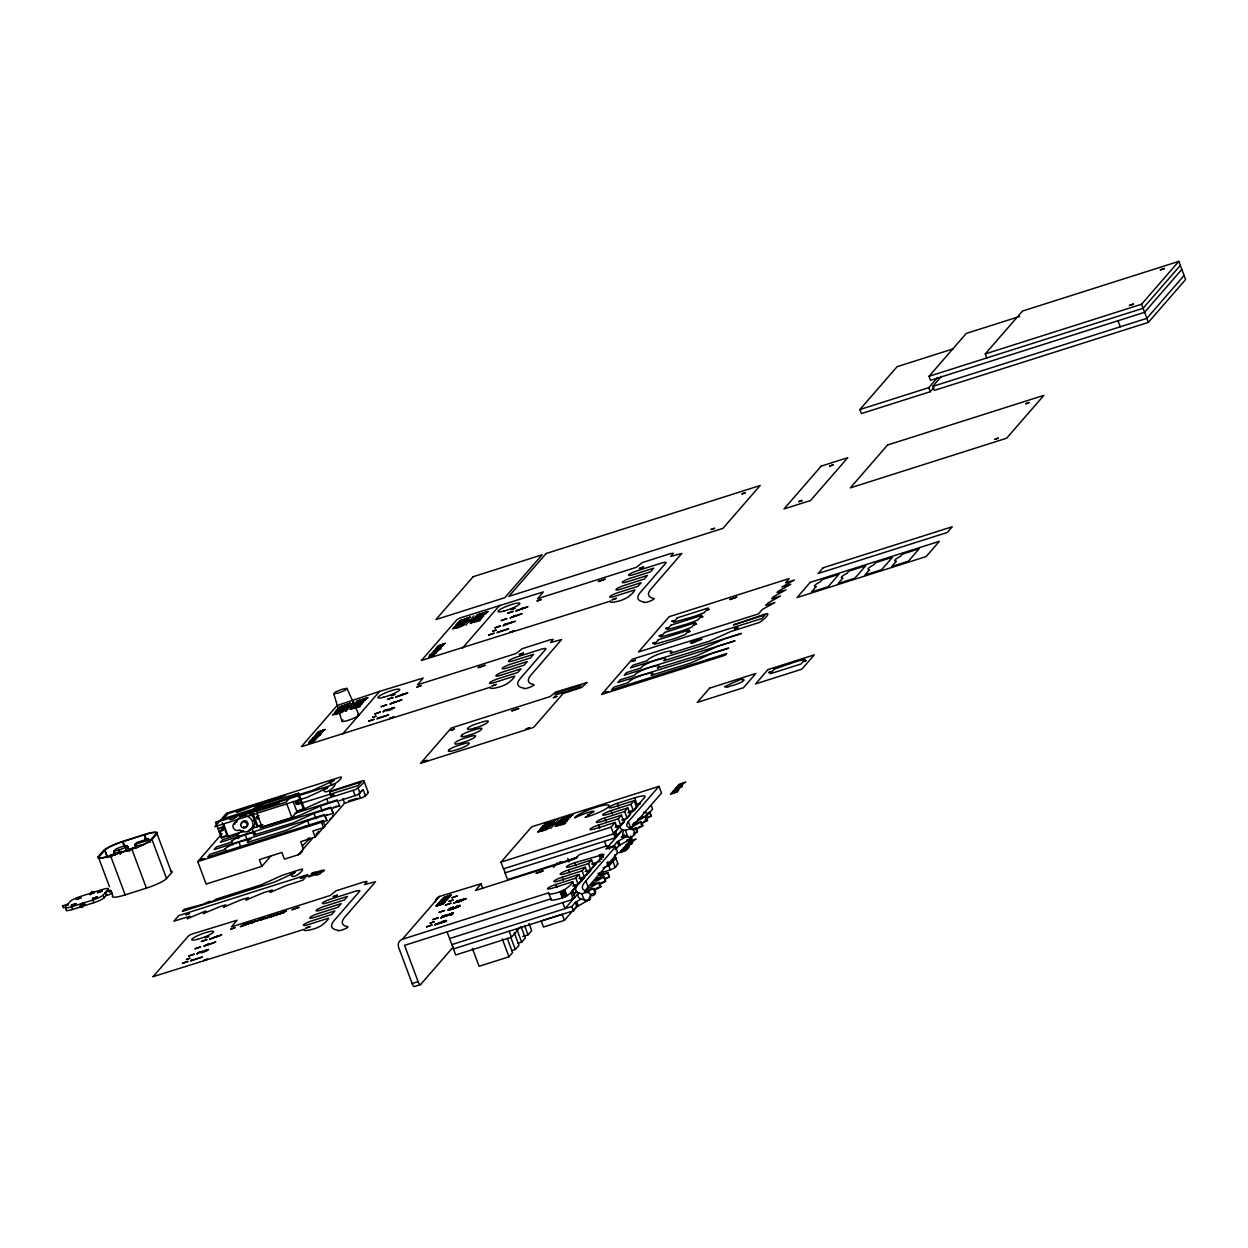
<?xml version="1.0" encoding="UTF-8"?>
<svg xmlns="http://www.w3.org/2000/svg" width="1248" height="1248" viewBox="0 0 1248 1248"><rect width="100%" height="100%" fill="white"/><g stroke="black" fill="none" stroke-linecap="round" stroke-linejoin="round"><path stroke-width="1.5" d="M453.508 907.156L449.623 908.497L449.92 909.433L453.508 907.156L452.837 907.92C444.21 909.995 459.358 907.187 454.693 908.014C447.704 909.605 446.363 911.602 454.288 908.404M63.164 906.563L62.494 905.923L63.57 907.951M442.712 902.179L446.316 899.87L439.702 901.961C435.817 904.816 441.464 903.178 438.22 903.599M632.377 824.554L641.332 821.73L631.285 827.299M449.233 914.316C455.052 911.57 452.338 914.191 449.374 914.722M337.506 710.455L339.425 709.472A6.942 1.154 -20.5 0 1 340.267 709.192L347.381 706.602L340.673 708.708A7.41 1.217 -20.5 0 0 338.957 709.301L336.04 710.736A5.148 0.842 -20.5 0 0 335.774 711.032L337.568 710.97A7.051 1.17 -20.5 0 0 338.879 710.58M453.118 908.45L459.95 905.44L456.128 906.875M458.125 906.781L455.988 907.655M222.035 833.664L197.746 861.604L206.138 884.052L261.846 866.346L259.334 859.622L281.908 852.462L284.419 859.17L298.272 854.771A7.27 6.864 41 0 0 302.39 845.941L300.784 841.651L315.167 837.08L344.573 803.228L360.516 798.158C362.918 797.94 369.767 793.494 367.474 792.168M584.782 892.148A112.414 18.548 -20.5 0 1 588.089 887.032L617.807 852.805L615.498 846.394L605.888 849.046L608.525 845.91L605.374 846.316L579.571 854.615L574.236 859.108L475.457 890.495L481.135 883.709L439.53 896.438A6.599 6.224 41 0 0 436.379 898.872M597.932 873.678C602.113 871.697 617.51 869.778 617.292 863.741M93.226 891.556C88.312 896.782 92.336 888.966 94.427 892.882M345.041 705.557L348.473 704.075L344.932 705.401M341.843 711.797L334.261 714.324L341.89 711.641M463.46 619.928L459.638 620.802M356.975 705.994L360.173 704.886M562.084 823.056L565.282 821.964M448.703 896.454C450.31 896.626 446.831 893.786 447.876 897.858M581.989 893.818C598.588 886.704 586.076 911.773 581.989 893.818A112.414 18.548 -20.5 0 1 579.181 883.1L603.985 854.35L574.829 862.649A7.27 1.201 -20.5 0 0 566.608 866.58A7.27 1.201 -20.5 0 0 571.678 866.284L591.599 859.95L593.861 866.003L590.694 869.638L585.265 871.354M625.654 830.263C643.172 823.056 629.335 849.997 625.654 830.263A76.237 12.589 -20.5 0 1 621.691 823.774L644.732 797.254A14.539 2.402 -20.5 0 0 634.608 797.846L617.339 803.322A7.27 1.201 -20.5 0 0 609.118 807.253A7.27 1.201 -20.5 0 0 614.188 806.957L634.109 800.623L636.62 807.347L633.454 810.982L628.025 812.713M68.032 904.223L67.876 905.58M111.743 893.194C108.498 883.943 99.887 900.713 111.961 893.194M443.898 901.524L444.912 901.103L443.898 901.524L443.929 900.089L444.444 901.664L444.335 900.354L447.283 899.465L446.207 896.875L447.439 896.688L448.016 898.529L446.488 899.215A41.574 6.864 -20.5 0 1 442.51 900.463L441.371 899.98L443.305 898.981A41.574 6.864 -20.5 0 1 447.283 897.733L448.328 897.296L444.054 899.075M459.919 906.173L459.904 905.346L459.17 906.282M440.279 901.867L447.299 898.544L442.494 899.652M447.876 909.808L449.623 908.497M448.11 910.354L449.764 908.903L456.425 907.421M259.537 807.799L252.907 809.905L257.962 804.102L228.072 813.587L223.018 819.406L215.592 822.416L218.104 829.14C223.454 824.257 226.325 831.964 218.868 831.152L221.38 837.876L228.01 835.77L223.517 823.742M258.898 818.438C256.854 821.09 254.81 815.49 258.149 816.41M256.901 813.29L262.033 827.034L291.923 817.534L296.962 811.73L304.403 808.704L301.891 801.98L298.771 802.979C294.7 807.628 294.466 798.798 300.347 800.873L301.127 799.968L298.615 793.244L269.708 801.949A8.362 7.894 41 0 0 268.492 802.589M298.771 802.979C294.2 805.116 297.071 797.987 301.127 799.968M448.016 898.529L447.439 898.139A41.574 6.864 -20.5 0 0 446.035 898.56M452.556 913.661L453.227 912.865M446.566 897.016L447.595 897.094M296.743 811.106L305.76 808.236L326.695 798.72L353.122 790.327C357.1 790.343 369.829 777.8 360.984 781.295L331.547 790.873L329.737 791.981L330.611 795.99L334.027 794.742L331.079 795.6M368.285 792.542L364.01 781.108M615.545 846.768L585.827 880.979A112.414 18.548 -20.5 0 0 585.53 890.916L588.635 891.696M617.807 852.805L617.011 852.446M610.693 862.696L615.95 857.828L614.671 857.75M618.103 864.115L614.593 854.708M343.543 711.22L341.25 712.514A7.192 1.186 -20.5 0 1 337.958 713.731L332.467 714.948L333.466 714.09A4.805 0.796 -20.5 0 1 336.383 712.826M463.726 625.014L461.37 626.387A7.192 1.186 -20.5 0 1 458.078 627.604M548.714 828.22L546.359 829.592A7.192 1.186 -20.5 0 1 543.067 830.809L537.607 832.073L538.574 831.152A4.805 0.796 -20.5 0 1 541.507 829.904A8.377 1.388 -20.5 0 1 542.927 829.39L545.204 828.672A5.101 0.842 -20.5 0 1 549.229 828.032M595.062 879.731L607.854 872.586L609.352 877.016L604.718 879.559M254.342 819.281L252.486 821.449M327.428 814.32L326.477 815.396L333.31 813.228L330.704 807.253L220.428 842.306L222.737 839.639L237.058 835.084L238.118 833.836A12.137 1.997 -20.5 0 1 243.313 830.7M109.465 886.735L98.202 856.627L103.256 850.808A17.815 2.948 -20.5 0 1 123.38 841.199L144.628 834.444A17.815 2.948 -20.5 0 1 157.03 833.726L171.6 872.695L166.546 878.498A17.815 2.948 -20.5 0 1 146.422 888.124L125.174 894.878A17.815 2.948 -20.5 0 1 112.772 895.596L110.776 890.276M81.245 906.703L72.602 909.449A9.095 1.498 -20.5 0 1 66.284 909.823L65.27 907.14L70.325 901.321A9.095 1.498 -20.5 0 1 80.605 896.407L101.852 889.668A9.095 1.498 -20.5 0 1 108.17 889.294L109.184 891.977M120.432 853.226L122.008 851.401L110.51 855.067L108.935 856.877L112.242 856.268M129.402 850.84L127.062 845.598L122.101 846.518L115.565 849.248L113.989 851.058L115.081 854.63L113.989 851.058L118.95 850.153L125.486 847.408L127.062 845.598L129.464 850.886M90.418 893.74L92.492 891.587M80.964 904.847C85.675 905.018 79.825 910.182 80.168 905.533C82.072 899.933 86.564 906.953 81.838 905.767M90.308 894.457L92.851 891.524M90.386 894.832L92.149 891.743M92.321 893.131L93.584 891.68M92.648 893.35L93.896 891.899M130.182 850.122L131.758 848.312L138.294 845.567L143.255 844.646M92.898 893.63L94.162 892.18M81.978 907.53L83.226 906.079L93.85 902.694A9.095 1.498 -20.5 0 0 104.13 897.796L107.125 894.348M149.791 842.213L148.309 838.843L146.734 840.653L135.236 844.319L136.313 847.954L135.236 844.319L136.812 842.494L148.309 838.843L149.557 842.353M65.27 907.14A9.095 1.498 -20.5 0 0 71.604 906.766L92.851 900.011A9.095 1.498 -20.5 0 0 103.132 895.112L108.17 889.294M98.202 856.627A17.815 2.948 -20.5 0 0 110.604 855.91L131.851 849.155A17.815 2.948 -20.5 0 0 151.991 839.53L157.03 833.726M341.905 721.126L333.84 693.841L335.431 692.032L341.968 689.302L346.928 688.381L358.956 714.854M218.104 829.14L218.899 828.235M218.868 831.152L224.094 829.171M221.224 828.157L222.425 826.784M221.988 830.17L222.768 829.265M346.928 688.381L345.353 690.191L338.801 692.921L333.84 693.841M221.38 837.876L222.16 836.971M215.592 822.416L243.188 814.211L242.564 814.944L258.757 808.704M241.956 816.145L243.22 814.694M222.253 822.76L227.386 836.488L228.01 835.77M312.889 741.031L313.903 740.735L313.17 741.047M316.196 737.084L317.023 737.147L314.527 737.615M319.441 733.418L320.658 732.872M321.142 732.326C306.712 737.412 325.806 731.484 322 732.046M271.003 800.982L272.267 799.531M257.93 816.613L258.944 815.506M247.728 831.605L250.286 829.187A8.362 7.894 41 0 0 254.592 819.952L252.782 815.069M250.286 829.187L262.876 824.694M342.326 734.276L379.564 691.408L423.166 678.038L417.487 684.84L516.266 653.437L522.116 648.742L550.04 639.818L553.192 639.397L550.555 642.548L561.616 639.522L531.835 674.06A112.414 18.548 -20.5 0 0 531.539 683.998L533.801 684.606A5.6 0.92 -20.5 0 1 531.476 686.603L530.868 686.884A5.819 0.967 -20.5 0 1 524.02 688.147A112.414 18.548 -20.5 0 1 521.212 677.43L545.828 649.1A7.285 1.201 -20.5 0 0 541.195 649.256L516.859 656.994A7.27 1.201 -20.5 0 0 508.638 660.91A7.27 1.201 -20.5 0 0 513.708 660.613L533.629 654.295L530.462 657.914L510.541 664.248A7.27 1.201 -20.5 0 0 502.336 668.179A7.27 1.201 -20.5 0 0 507.39 667.883L527.311 661.549L524.16 665.184L504.239 671.518A7.27 1.201 -20.5 0 0 496.018 675.449A7.27 1.201 -20.5 0 0 501.072 675.152L520.993 668.819L517.842 672.454L497.921 678.787A7.27 1.201 -20.5 0 0 489.7 682.703A7.27 1.201 -20.5 0 0 494.77 682.406L514.691 676.088A71.042 11.731 -20.5 0 1 506.719 683.998L502.117 686.119A14.976 2.465 -20.5 0 1 490.667 687.133L301.33 746.725L337.163 705.479L379.564 691.408M254.67 807.877L261.316 805.771L256.261 811.574L286.135 802.074L291.19 796.271L298.615 793.244M297.227 801.871L298.007 800.966M297.976 803.884L301.891 801.98M459.654 620.786L470.512 616.996L463.57 620.084M431.621 655.777L430.95 655.559M436.316 650.941L437.143 651.019L434.647 651.487M433.009 654.904L434.023 654.607L433.306 654.904M464.24 622.97L454.397 626.824L464.396 624.031L465.754 622.487M467.828 621.395L471.526 620.225L470.558 620.708M469.061 621.176L469.794 620.958M473.897 615.919L471.042 619.195M261.846 866.346L270.8 856.05M480.293 618.758L477.142 619.928L480.184 618.868M462.446 648.149L499.684 605.28M333.793 806.988L332.842 808.08L339.674 805.912L337.069 799.937L294.793 813.368M197.746 861.604L321.516 822.276L322.967 820.622L324.979 825.989L323.528 827.658L312.905 831.028L315.167 837.08M302.39 845.941L310.253 838.079M298.272 854.771L312.328 838.594M316.165 834.179L318.724 831.23M339.206 800.764L357.755 794.711L363.184 789.75L365.446 795.803M280.94 913.364L280.114 913.879L282.594 912.772M934.019 387.395L930.306 391.685L861.385 413.587L859.872 409.547L897.109 366.694L953.332 348.816M453.398 946.795L420.576 984.578L414.601 986.466A4.368 1.248 72.4 0 1 412.136 983.533L398.58 947.248A6.614 6.24 41 0 1 402.293 939.307L439.53 896.438M657.446 668.039L696.805 655.793L717.74 646.292L735.072 640.786L624.203 675.23L626.512 672.563L640.817 668.008L641.893 666.76A12.137 1.997 -20.5 0 1 655.434 660.364A12.776 2.106 -20.5 0 1 663.811 660.707L703.17 648.476L724.105 638.976L741.437 633.469L630.552 667.914L632.876 665.246L647.166 660.707L648.242 659.459A12.137 1.997 -20.5 0 1 661.768 653.063A12.776 2.106 -20.5 0 1 670.16 653.406L709.519 641.16L730.47 631.66L756.896 623.251C760.843 623.267 773.698 610.709 764.743 614.219L733.512 624.905L765.024 614.89L761.873 618.524L632.19 659.24L601.52 694.543L725.291 655.2L726.726 653.546L611.473 689.863L613.798 687.211L628.103 682.656L629.164 681.392A12.137 1.997 -20.5 0 1 642.704 675.012A12.776 2.106 -20.5 0 1 651.097 675.355L690.44 663.125L711.376 653.609L728.707 648.102L617.838 682.547L620.147 679.879L634.452 675.34L635.528 674.076A12.137 1.997 -20.5 0 1 649.069 667.696A12.776 2.106 -20.5 0 1 657.446 668.023M577.512 857.36L507.515 879.59L505.003 872.867L615.233 837.845L616.418 836.488L614.905 832.463L613.735 833.82L503.506 868.842L500.994 862.118L531.664 826.816L659.006 786.349L661.518 793.073L630.848 828.376L628.337 821.652L659.006 786.349M1181.825 269.443L1144.588 312.312L930.509 380.328L929.011 376.303L966.248 333.45L1019.772 316.43M548.558 822.978L544.627 824.008L555.5 820.201L548.527 823.274M859.872 409.547L928.793 387.644L937.482 377.645M553.348 821.418L550.321 822.198M986.778 357.942L985.265 353.917L1022.518 311.048L1178.814 261.378L1185.6 279.521L1148.363 322.39L934.284 390.406L932.771 386.381L941.46 376.381M552.833 824.6L556.514 823.43L555.547 823.914M554.05 824.382L550.883 828.344M554.783 824.148L553.706 824.772M553.535 867.36L557.372 862.945M447.065 931.85L455.707 954.954L511.415 937.248L520.354 926.952M500.994 862.118L611.068 827.143L615.17 822.416L617.682 829.14L613.579 833.867M615.17 822.416L595.249 828.75A7.27 1.201 -20.5 0 1 590.179 829.046A7.27 1.201 -20.5 0 1 598.4 825.115L618.322 818.797L621.473 815.162L624 821.87L620.833 825.505L615.404 827.237M621.473 815.162L601.567 821.496A7.27 1.201 -20.5 0 1 596.497 821.777A7.27 1.201 -20.5 0 1 604.718 817.861L624.64 811.528L627.791 807.893L630.302 814.616L627.151 818.251L621.722 819.967M627.791 807.893L607.87 814.226A7.27 1.201 -20.5 0 1 602.815 814.523A7.27 1.201 -20.5 0 1 611.036 810.592L630.942 804.258L634.109 800.623M614.765 832.088L621.254 825.146M624.234 821.714L621.598 824.538M420.576 984.578A4.368 1.248 72.4 0 1 418.111 981.63L404.555 945.36L550.898 898.841A14.976 2.465 -20.5 0 0 562.349 897.842L566.951 895.721A71.042 11.731 -20.5 0 0 574.922 887.796L572.66 881.743L552.739 888.077A7.27 1.201 -20.5 0 1 547.685 888.373A7.27 1.201 -20.5 0 1 555.89 884.442L575.812 878.108L578.978 874.489L581.24 880.526L578.074 884.161L572.645 885.893M578.978 874.489L559.057 880.807A7.27 1.201 -20.5 0 1 553.987 881.104A7.27 1.201 -20.5 0 1 562.208 877.188L582.13 870.854L585.281 867.22L587.543 873.272L584.392 876.892L578.963 878.623M585.281 867.22L565.36 873.553A7.27 1.201 -20.5 0 1 560.305 873.85A7.27 1.201 -20.5 0 1 568.526 869.918L588.448 863.585L591.599 859.95M472.384 948.371L479.076 966.295L508.966 956.795L512.585 952.614L507.234 938.278M511.805 950.602L515.315 949.478L518.95 945.298L514.254 932.755M518.154 943.285L521.664 942.162L525.299 937.981L521.29 927.233M522.756 936.53L528.029 934.846L531.664 930.68L528.98 923.504M615.732 836.378L621.629 830.482M608.244 846.518L622.315 830.341M572.286 890.526L577.434 884.738L575.328 885.019M586.591 875.363L590.164 871.166L588.073 871.432M626.855 836.378L618.587 840.918A5.101 0.842 -20.5 0 0 617.308 841.807L613.829 845.816L608.291 847.564M573.425 895.066L576.623 891.899M615.342 849.841L618.805 845.848A5.101 0.842 -20.5 0 1 620.1 844.943L631.784 838.469L626.902 840.076M579.056 892.46L564.985 908.653L562.723 902.6M641.472 817.331L646.979 815.568L652.595 809.094L651.097 805.069M451.838 944.611L571.849 906.469L575.312 902.476A5.101 0.842 -20.5 0 1 576.592 901.586L581.568 898.856M622.986 849.748L621.629 850.169L628.93 847.314L622.05 849.701M629.678 842.821L630.536 842.119L628.711 842.743L630.053 842.384M678.226 786.911C673.358 789.313 685.698 784.056 679.505 787.192M679.411 785.85L678.444 785.803L679.754 785.741M629.46 844.256L630.755 843.476L625.95 845.161L631.784 842.977L629.772 844.147M679.193 787.285L680.472 786.505M564.424 920.353L562.162 914.3L541.164 920.977L543.426 927.03L564.424 920.353L577.216 905.642M453.445 948.917L573.456 910.775L576.919 906.781A5.101 0.842 -20.5 0 1 578.198 905.892L589.914 899.449M985.265 353.917L1141.577 304.247L1178.814 261.378M1180.327 265.418L1143.09 308.272L929.011 376.303M1184.087 275.496L1146.85 318.349L932.771 386.381M603.065 867.875L609.32 865.504L615.841 858.062M443.508 903.568C435.224 906.438 445.848 901.087 442.946 904.192L436.176 905.876L443.57 902.928C448.328 900.12 427.19 909.308 441.496 903.427M437.128 904.816L439.39 903.256M442.307 899.621L443.118 898.154L449.748 896.064L446.332 898.81A41.574 6.864 -20.5 0 1 442.354 900.058M443.898 897.858L450.793 894.894L447.533 897.203M436.332 906.266L441.652 903.833M437.284 905.221L444.132 902.304M438.017 903.817L439.53 903.646M440.56 902.881L443.258 902.086M440.575 903.443L443.414 902.491M442.978 900.9L441.34 900.947L446.222 900.136M436.176 905.876L443.352 903.162M444.444 901.945L445.068 901.259L444.6 902.351L437.58 904.316L444.6 902.351M448.016 896.501L450.793 894.894M449.764 895.846L448.422 897.64M453.835 903.427L457.189 900.697L465.972 898.872L457.517 902.429L465.816 898.466M448.781 914.612L442.619 916.36L441.074 918.076L442.463 915.954L451.37 913.77M444.662 922.007L434.912 924.628L444.194 920.759L445.864 921.04M435.053 925.033L435.599 923.863M440.918 917.67L452.15 913.91M463.039 899.527L456.362 901.633M448.406 915.33L442.837 917.062M458.422 901.43L463.18 899.917M446.675 921.04L434.912 924.628M187.294 918.668L189.93 916.25L173.862 921.196L178.698 915.626L307.788 874.598L302.936 880.183L288.335 884.816A5.101 0.842 -20.5 0 0 285.714 885.799L269.974 892.476L272.236 890.074L264.42 892.414A5.101 0.842 -20.5 0 0 261.799 893.396L245.981 900.089L248.336 897.671L241.847 899.59A5.101 0.842 -20.5 0 0 239.226 900.572L223.486 907.234L225.779 904.862L221.926 905.923A5.101 0.842 -20.5 0 0 219.305 906.89L203.252 913.63L205.936 911.18L204.797 911.368L187.356 918.7M348.925 706.633C355.836 703.404 347.069 708.505 349.019 706.54M469.045 620.506L472.181 619.367L470.886 620.24M554.034 823.711L556.327 822.962L554.065 823.805M444.756 901.555L446.16 900.604M553.332 821.434L550.009 822.604M363.184 789.75L361.343 790.904M651.362 815.942L649.475 811.996L651.238 816.083L645.076 819.468M632.549 829.842L635.965 827.892L637.354 832.057L634.046 833.882M590.507 895.721C599.602 896.735 594.672 882.211 588.9 891.415M448.188 896.891L448.422 898.217M257.618 815.599L257.119 817.206L258.944 818.142M441.62 902.554C444.928 900.198 433.54 905.954 441.917 902.148M553.332 823.852L557.185 822.604L554.096 823.649M360.032 705.026L357.022 706.056M565.094 822.136L562.13 823.134M680.472 786.536L675.714 788.268L677.96 786.989M609.32 865.504L608.213 862.025M449.779 914.815L451.058 914.207M678.943 788.299L675.293 789.5L678.943 788.284M313.295 738.364L314.964 737.88L313.342 738.395M677.836 789.547L673.265 791.014L679.224 788.689L672.875 791.466L678.335 789.313M628.103 846.503L623.532 847.985M441.761 922.366L443.882 921.071M446.004 899.434L445.224 900.182L446.16 899.839M442.494 899.636L443.399 899.293A41.574 6.864 -20.5 0 1 444.896 898.919M442.478 899.309L443.555 899.699M447.08 898.217L446.363 898.466M682.094 784.633L681.034 784.992L682.172 784.571M402.293 939.307L548.636 892.804A14.976 2.465 -20.5 0 0 560.087 891.79L564.689 889.668A71.042 11.731 -20.5 0 0 572.66 881.743M634.374 822.76L646.058 816.27L637.759 819.047M636.106 829.514L642.845 825.802L641.222 821.855M609.43 876.876L607.48 872.664L598.915 875.41L602.519 871.166L603.595 874.037M594.22 890.448L600.943 886.688L596.06 888.295M348.301 706.727L349.97 705.916M442.432 901.664L440.482 902.476M236.621 816.878L233.657 818.782L230.412 819.827L229.788 819.047M285.808 795.132L269.584 801.247L268.96 800.483L262.829 803.4L259.568 804.43L258.96 803.665M279.412 802.48L266.448 807.581L259.397 808.844L256.433 810.763L253.188 811.793L252.564 811.013M445.474 899.995L447.221 898.903L445.099 899.324M449.015 895.877L449.311 897.094M645.949 816.41L647.462 820.435L640.832 824.07M647.462 820.435L644.015 821.465M642.72 825.88L640.942 821.808M593.752 888.592L585 891.368L586.357 889.762A5.101 0.842 -20.5 0 1 587.652 888.872L599.352 882.43L590.398 885.222L591.1 884.317A5.101 0.842 -20.5 0 1 592.379 883.428L604.079 876.938L595.078 879.809M598.946 885.004L605.686 881.291L603.689 877.016M600.834 886.813L598.962 882.476M634.312 809.89L640.333 803.197L636.698 804.352M585.421 876.704L579.914 878.452M579.072 883.787L584.204 878.015L582.114 878.296M646.651 813.743L649.74 812.042M82.228 903.396L81.572 905.486M337.662 800.53L320.33 806.052L299.395 815.552L260.036 827.798A12.776 2.106 -20.5 0 0 256.464 826.051M331.297 807.862L313.966 813.368L293.03 822.869L253.672 835.115A12.776 2.106 -20.5 0 0 245.294 834.756A12.137 1.997 -20.5 0 0 231.754 841.152L230.693 842.4L216.388 846.955L214.063 849.623L324.355 814.57L326.96 820.544L321.828 822.182M324.948 815.178L307.616 820.685L286.666 830.185L247.307 842.431A12.776 2.106 -20.5 0 0 238.93 842.088A12.137 1.997 -20.5 0 0 225.404 848.468L224.328 849.732L210.023 854.272L207.714 856.939L322.967 820.622M449.623 914.425L450.122 915.252L451.823 914.566M442.291 901.009L441.496 901.337L441.776 899.668M308.864 838.001L307.71 838.812L308.958 838.594M456.659 907.421L458.484 907.156L457.985 906.329M445.068 900.12L446.16 899.808M643.469 812.51L645.466 811.543L646.979 815.568M443.305 898.981L442.104 899.496M590.788 870.698L587.449 871.759M470.09 619.788C464.818 622.206 473.85 619.382 470.215 619.913M470.465 620.24L469.108 620.599M447.377 899.309L441.043 900.713M560.633 861.682L559.588 862.04M475.862 620.506L470.746 622.471L476.112 619.913L472.165 620.833L482.29 617.62L475.956 620.552M355.742 706.633L350.626 708.614L355.992 706.056L352.045 706.961L362.17 703.747L355.836 706.68M560.851 823.711L555.734 825.677L561.101 823.118L557.17 824.039L567.278 820.825L560.992 823.774M349.986 706.087L351.218 705.884L348.988 706.727M440.513 904.426L443.57 902.928M310.83 741.686L312.016 741.312C300.55 745.774 327.038 734.838 310.939 740.36L314.075 737.755M646.464 817.565L650.972 816.036M631.082 829.514L635.872 827.908M637.946 827.362L642.455 825.833M626.902 835.536L621.332 837.268L622.986 835.271A5.101 0.842 -20.5 0 1 624.265 834.382M634.093 833.024L637.463 831.932M604.578 878.498L609.086 876.97M598.962 883.475L603.72 881.868M590.694 894.473L595.436 892.882M585.016 901.009L589.898 899.402M437.252 648.352L439.592 647.696M317.132 734.479L319.472 733.824M632.112 810.857L629.6 811.481M619.382 825.49L616.481 826.051M444.116 901.009L445.006 901.446M626.168 846.191L628.524 845.536M436.472 649.459C433.181 650.707 442.712 647.322 439.468 648.632M432.713 654.139L434.413 653.687M316.352 735.602C313.045 736.835 322.655 733.465 319.348 734.776M312.593 740.267L314.293 739.83M585.39 817.331L588.962 815.334A11.716 1.934 -20.5 0 0 587.418 815.006A33.883 5.585 -20.5 0 0 593.065 812.214L594.079 811.34L592.925 811.247A10.015 1.654 -20.5 0 0 586.201 813.103A18.346 3.026 -20.5 0 0 574.642 817.908A18.455 3.042 -20.5 0 1 594.89 807.69A18.455 3.042 -20.5 0 1 608.634 806.723A18.455 3.042 -20.5 0 1 586.217 817.097L585.234 817.378M672.578 793.244C669.193 794.57 679.068 791.029 675.667 792.371M434.21 651.628L431.059 654.233L437.408 651.456L431.964 653.188M432.338 655.543C440.513 652.22 425.521 656.651 430.872 656.011M680.472 785.507C688.646 782.184 673.655 786.614 679.006 785.975M207.886 944.814L212.176 943.441M212.8 943.254L215.857 941.85L203.767 946.234L209.414 943.566L205.686 945.454L207.106 945.064M630.755 842.478C638.929 839.155 623.922 843.586 629.273 842.946M623.282 850.184L626.184 849.248M449.92 909.433L452.556 908.201M439.14 646.37L438.22 646.714L442.853 645.2M438.532 649.272C447.689 645.466 429.468 651.128 436.55 649.912M435.224 652.579L436.082 652.236L431.449 653.78M319.02 732.498L318.084 732.841L322.733 731.328M318.412 735.415C327.678 731.546 309.317 737.272 316.43 736.039M312.92 739.83L309.348 741.437L314.948 740.314L311.501 741.905M677.446 789.157L679.988 787.831L678.226 788.143M627.713 846.113C635.435 842.884 620.162 847.595 626.387 846.55M318.053 733.855L315.416 735.244L320.596 733.075M314.746 739.144L316.399 738.208M676.837 788.596L674.201 789.984L676.104 789.578M434.834 652.158L438.173 650.598L436.691 650.832M314.714 738.286L318.053 736.741L316.571 736.96M460.2 625.466L457.922 626.184A8.377 1.388 -20.5 0 0 456.503 626.683A4.805 0.796 -20.5 0 0 453.539 627.962L452.587 628.82L458.063 627.619M340.08 711.594L337.802 712.312A8.377 1.388 -20.5 0 0 336.383 712.811M475.098 727.974L474.334 728.208A10.187 1.685 -20.5 0 1 467.641 728.504L468.296 727.74A7.192 1.186 -20.5 0 1 475.816 724.058L481.728 722.186A8.736 1.435 -20.5 0 1 488.077 721.734L487.5 722.42A9.188 1.513 -20.5 0 1 479.107 726.695L475.176 727.943M462.384 742.591L461.635 742.841A10.187 1.685 -20.5 0 1 454.927 743.137L455.582 742.373A7.192 1.186 -20.5 0 1 463.102 738.691L469.014 736.819A8.736 1.435 -20.5 0 1 475.379 736.367L474.786 737.038A9.188 1.513 -20.5 0 1 466.393 741.328L462.462 742.576M227.386 836.488L243.563 831.324M571.381 859.295L576.919 857.548M474.271 618.415L485.55 613.907L475.379 617.136L473.725 619.039L475.753 618.493L475.129 619.226L472.415 620.537L483.709 616.028L474.131 618.571M459.389 624.328L466.346 621.785L459.81 623.844A7.051 1.17 -20.5 0 1 458.796 624.156L457.657 624.25L459.545 623.345A6.942 1.154 -20.5 0 1 460.387 623.064L467.501 620.474L460.793 622.58A7.41 1.217 -20.5 0 0 459.077 623.173L456.16 624.608A5.148 0.842 -20.5 0 0 455.894 624.905L457.688 624.842A7.051 1.17 -20.5 0 0 458.999 624.452M468.608 621.894L465.894 625.139M433.618 651.284L438.142 649.865L433.493 651.425M354.151 704.543L365.43 700.034L355.259 703.264L353.605 705.182L355.633 704.636L355.009 705.37L352.295 706.68L363.589 702.156L354.011 704.699M339.269 710.471L346.226 707.928L339.69 709.987A7.051 1.17 -20.5 0 1 338.676 710.284L337.615 710.502M313.498 737.412L318.006 736.008L313.373 737.552M311.844 739.315L317.288 737.584L311.454 739.768L315.962 738.364M260.083 805.069L253.016 806.333L236.792 812.464L236.184 811.684M255.466 806.972L269.708 801.949M253.687 812.417L250.427 813.462L249.818 812.682L240.412 816.644L239.803 815.864M329.737 791.981L361.265 781.966L358.098 785.6L297.913 804.227M223.829 836.441L227.136 835.38M348.551 800.966L357.193 798.221M335.556 806.442L339.674 805.912M62.494 905.923L67.798 904.223M558.745 819.172L556.046 822.401M559.26 821.621L570.539 817.112L560.383 820.342L558.714 822.245L560.758 821.699L557.419 823.742L568.698 819.234L559.135 821.777M250.037 922.553L245.185 925.096L247.868 923.239L246.854 924.456L248.742 924.05C255.341 918.341 250.052 925.579 250.115 922.724M671.783 792.73L678.647 790.358L672.173 792.277L671.362 793.213L677.648 791.56L670.582 794.118L673.015 792.433L671.658 792.87M629.242 812.011L634.702 810.28M619.429 825.724L615.794 826.878L616.496 826.051L615.607 825.193M559.088 863.46L562.411 862.399M623.657 847.844L629.491 845.66L623.142 848.437L628.602 846.269M626.278 849.108L627.994 848.437L620.849 851.011L624.172 849.451L621.972 850.528L622.814 850.325M591.63 863.99L600.304 861.245M573.3 893.225L576.779 892.133L576.17 891.524M571.802 898.513L574.782 897.577L572.27 890.854L570.835 892.507L573.347 899.231L449.576 938.558M412.136 983.533L418.111 981.63M443.742 897.452L450.949 895.3M449.888 896.454L442.712 899.168M442.166 899.215L445.988 898.357M439.14 902.585L446.472 900.276L445.91 899.075M453.679 903.022L457.361 902.023M442.744 900.042L443.477 899.824M446.831 897.421L447.689 898.7M594.859 864.708L595.826 864.443M445.068 901.259L438.672 903.1L445.224 901.664M460.106 905.83L458.484 905.58M453.367 913.271L451.714 913.052M462.602 899.683L465.972 898.872M445.505 920.353L446.519 920.634M440.294 901.306L439.842 902.366M632.299 828.157L629.866 827.767A76.237 12.589 -20.5 0 1 628.337 821.652M634.811 834.881L633.438 834.709M589.212 897.406L590.897 897.749M333.31 813.228L331.375 809.047M326.96 820.544L324.355 814.57M125.72 846.565L122.507 841.76A15.647 2.59 -20.5 0 0 104.816 850.2L99.512 856.315A15.647 2.59 -20.5 0 0 110.417 855.676L132.725 848.593A15.647 2.59 -20.5 0 0 150.415 840.138L155.719 834.038A15.647 2.59 -20.5 0 0 144.815 834.662L122.507 841.76L124.582 847.22M120.697 853.367L118.95 850.153L119.948 853.866M126.422 850.964L125.486 847.408L127.265 850.762M126.766 851.089L125.486 847.408L127.156 850.855M136.796 847.688L135.236 844.319L136.36 847.985M115.549 854.443L113.989 851.058L115.112 854.74M120.526 853.694L118.95 850.153L120.229 853.788M128.934 850.855L127.062 845.598L129.277 850.652M125.486 847.408L126.984 850.964M148.309 838.843L149.744 842.322M127.062 845.598L129.215 850.824M107.749 857.423L104.816 850.2L107.219 857.516M136.578 847.735L135.236 844.319L136.469 848M115.331 854.49L113.989 851.058L115.222 854.74M257.26 827.003L254.592 819.952L253.968 820.685L254.093 818.61A8.362 7.894 41 0 0 249.428 814.211M1141.577 304.247L1148.363 322.39M1118.036 320.752L1120.298 326.789M928.793 387.644L930.306 391.685M645.684 816.364L646.682 819.047M634.608 797.846L637.12 804.554A14.539 2.402 -20.5 0 1 640.442 803.587M630.942 804.258L633.454 810.982M635.591 827.986L637.088 832.01M624.64 811.528L627.151 818.251M630.677 835.91L631.675 838.594M617.339 803.322L618.602 806.692M618.322 818.797L620.833 825.505M611.036 810.592L612.284 813.946M615.623 831.62L617.136 835.661M618.587 840.918L620.1 844.943M617.308 841.807L618.805 845.848M611.068 827.143L615.233 837.845M604.718 817.861L605.966 821.215M608.416 846.144L609.539 849.17M613.002 861.338L615.264 867.376M598.4 825.115L599.664 828.485M604.453 841.277L606.341 846.316M607.87 862.274L609.118 865.628M607.636 862.399L610.334 869.731M607.386 862.54L608.634 865.909M607.09 862.68L608.338 866.05M602.269 854.178L603.392 857.189M601.598 854.287L602.737 857.314M600.85 854.459L601.988 857.485M600.038 854.662L601.739 859.201M599.165 854.927L600.865 859.451M603.954 877.079L605.576 881.369M588.448 863.585L590.694 869.638M593.596 888.638L595.202 892.944M582.13 870.854L584.392 876.892M585.827 880.979L588.089 887.032M574.829 862.649L575.968 865.675M575.812 878.108L578.074 884.161M567.778 858.374L569.104 861.962M568.526 869.918L569.65 872.945M572.676 890.292L574.283 894.582M576.592 901.586L578.198 905.892M575.312 902.476L576.919 906.781M562.208 877.188L563.332 880.199M571.849 906.469L573.456 910.775M564.689 889.668L566.951 895.721M564.252 889.98L566.514 896.033M563.956 890.167L566.218 896.204M563.612 890.339L565.874 896.392M563.238 890.542L565.5 896.579M562.832 890.729L565.094 896.766M562.411 890.916L564.673 896.969M561.959 891.103L564.221 897.156M561.491 891.29L563.753 897.343M561.023 891.462L563.285 897.515M560.555 891.634L562.817 897.686M560.087 891.79L562.349 897.842M555.89 884.442L557.029 887.468M548.636 892.804L550.898 898.841M503.662 868.795L505.159 872.82M524.675 925.891L528.029 934.846M516.984 929.62L521.664 942.162M509.153 931.211L511.415 937.248M510.635 936.936L515.315 949.478M502.258 938.87L508.966 956.795M481.073 884.021L482.773 888.56M457.766 905.798L458.032 906.859M457.704 906.547L457.985 907.39M456.799 906.095L457.205 906.984M452.618 907.436L453.352 908.887M447.814 897.109L448.25 898.373M452.665 912.85L453.024 913.832M446.753 898.654L447.034 899.683M450.902 913.801L451.277 914.8M442.697 898.622L443.04 899.543M441.542 899.824L441.886 900.806M441.371 899.98L441.808 901.274M446.051 920.665L446.254 921.508M358.051 787.972L360.064 793.354M358.816 793.619L360.516 798.158M353.122 790.327L355.134 795.709M342.888 798.689L344.573 803.228M326.695 798.72L328.037 802.308M320.33 806.052L322.343 811.418M321.516 822.276L323.528 827.658M313.966 813.368L315.978 818.735M297.835 794.165L300.347 800.873M301.096 802.901L303.607 809.609M307.616 820.685L309.613 826.067M293.124 801.419L296.962 811.73M286.79 803.806L291.923 817.534M252.751 812.542L257.899 826.27M251.659 827.44L253.672 832.822A12.137 1.997 -20.5 0 0 252.455 833.212M245.294 834.756L247.307 840.138A12.137 1.997 -20.5 0 0 246.09 840.544M237.978 833.992L239.32 837.58M237.058 835.084L238.384 838.672M238.93 842.088L240.942 847.454M231.613 841.308L232.955 844.896M219.648 830.248L221.536 835.286M225.264 848.64L226.606 852.212M151.991 839.53L166.546 878.498M131.851 849.155L146.422 888.124M110.604 855.91L125.174 894.878M105.175 892.741L106.174 895.44M103.132 895.112L104.13 897.796M92.851 900.011L93.85 902.694M84.224 902.756L85.223 905.44M71.604 906.766L72.602 909.449M146.734 840.185L144.815 834.662L144.83 840.341M460.169 625.529A5.101 0.842 -20.5 0 1 464.225 624.827M270.379 800.42A8.362 7.894 41 0 1 275.044 799.157M271.05 801.528A8.362 7.894 41 0 1 272.438 801.341M241.972 814.866A8.362 7.894 41 0 1 243.188 814.211M244.53 813.79A8.362 7.894 41 0 1 245.918 813.602M245.45 815.849A8.362 7.894 41 0 1 252.424 827.299A8.362 7.894 41 0 1 239.678 829.842L238.711 830.341A4.368 4.118 41 0 1 233.22 827.564A4.368 4.118 41 0 1 235.7 822.276L236.792 822.12A8.362 7.894 41 0 1 238.992 817.892M240.084 817.034A8.362 7.894 41 0 1 244.031 815.786M245.981 826.894A3.276 3.089 41 0 1 243.532 826.691M241.691 823.181A3.276 3.089 41 0 1 246.527 821.278A3.276 3.089 41 0 1 246.714 826.55M234.858 824.304A4.368 4.118 41 0 1 237.588 820.092M108.139 891.15A9.095 1.498 -20.5 0 1 109.372 891.712M170.602 871.042A17.815 2.948 -20.5 0 1 171.6 872.695M357.692 714.511A9.095 1.498 -20.5 0 1 350.672 719.488A9.095 1.498 -20.5 0 1 342.919 719.94M249.803 839.358A12.776 2.106 -20.5 0 1 250.988 839.03M252.923 827.034A12.776 2.106 -20.5 0 1 254.171 826.66M333.232 815.162A7.27 6.864 41 0 1 329.784 819.14M340.049 711.656A5.101 0.842 -20.5 0 1 344.105 710.954M435.427 901.93A6.599 6.224 41 0 1 435.989 899.574M584.251 899.855A112.414 18.548 -20.5 0 1 578.573 893.116M633.36 823.399A5.101 0.842 -20.5 0 1 633.797 823.087M628.165 836.987A76.237 12.589 -20.5 0 1 623.548 831.386M391.81 703.326L401.981 699.769L389.891 704.153L395.538 701.485L391.81 703.326M511.93 617.183L522.101 613.642L510.011 618.01L515.658 615.358L511.93 617.183M311.516 873.538L313.888 873.522L308.911 876.096A7.16 1.186 -20.5 0 0 308.084 876.564L308.88 876.798A7.176 1.186 -20.5 0 0 310.066 876.424L316.477 874.255L316.259 875.082A7.16 1.186 -20.5 0 0 316.852 875.066L319.722 874.037A7.16 1.186 -20.5 0 0 320.377 873.616L320.798 872.633A5.959 0.983 -20.5 0 0 324.215 870.121A5.959 0.983 -20.5 0 0 317.694 871.759L314.995 872.071A7.176 1.186 -20.5 0 0 313.888 872.383L311.516 873.538M429.468 655.309L436.238 652.813L429.468 655.309M274.232 915.626L277.228 915.065L278.912 913.38L274.232 915.626M265.387 918.59L269.88 916.438L265.387 918.59M186.42 959.478L189.805 958.261L186.42 959.478M205.234 937.7L208.619 936.484L205.234 937.7M372.544 717.382L375.929 716.165L372.544 717.382M391.357 695.62L394.742 694.403L391.357 695.62M430.17 923.161L434.242 921.71L430.17 923.161M492.664 631.254L496.049 630.037L492.664 631.254M511.477 609.492L514.862 608.275L511.477 609.492M765.96 605.264L774.93 602.503L763.23 608.977A5.101 0.842 -20.5 0 0 761.951 609.882L758.488 613.876L638.477 652.002L669.146 616.699L789.157 578.573L785.554 582.8L794.492 579.977L781.81 587.028L790.717 584.345L779.017 590.819A5.101 0.842 -20.5 0 0 777.738 591.724L777.005 592.55L785.99 589.836L774.275 596.279A5.101 0.842 -20.5 0 0 772.996 597.168L771.67 598.79L780.608 595.967L768.924 602.441A5.101 0.842 -20.5 0 0 767.629 603.346L765.991 605.233M207.262 950.087L198.354 952.333L196.81 954.049L199.493 952.583C202.956 953.94 214.126 946.624 205.109 950.695L207.262 950.087M393.385 708.006L384.478 710.252L382.933 711.953L385.616 710.502C389.08 711.859 400.249 704.543 391.232 708.614L393.385 708.006M513.505 621.878L504.598 624.109L503.053 625.825L515.393 621.161L511.352 622.487L513.505 621.878M313.669 741.78C302.234 745.056 312.764 741.484 313.669 741.78M433.789 655.652C424.835 658.336 429.858 656.136 433.789 655.652M632.19 842.572C618.836 846.378 634.483 841.433 632.19 842.572M681.923 785.616C671.471 788.705 679.832 785.569 681.923 785.616M542.615 827.502L543.8 827.362A7.051 1.17 -20.5 0 0 544.799 827.05L551.335 824.99L543.988 827.658A7.051 1.17 -20.5 0 1 542.677 828.048L540.899 828.11A5.148 0.842 -20.5 0 1 541.148 827.814L544.066 826.379A7.41 1.217 -20.5 0 1 545.782 825.786L552.49 823.68L545.376 826.27A6.942 1.154 -20.5 0 0 544.534 826.55L542.615 827.502M261.472 918.856L256.589 921.258L261.472 918.856M315.229 873.616L322.046 871.198L315.307 873.506M153.083 976.669L304.543 929.214A14.976 2.465 -20.5 0 0 315.994 928.216L320.596 926.094A71.042 11.731 -20.5 0 0 328.567 918.169L308.646 924.503A7.27 1.201 -20.5 0 1 303.576 924.799A7.27 1.201 -20.5 0 1 311.797 920.868L331.718 914.534L334.87 910.9L314.964 917.233A7.27 1.201 -20.5 0 1 309.894 917.53A7.27 1.201 -20.5 0 1 318.115 913.598L338.036 907.265L341.188 903.646L321.266 909.964A7.27 1.201 -20.5 0 1 316.212 910.26A7.27 1.201 -20.5 0 1 324.433 906.344L344.339 900.011L347.506 896.376L327.584 902.71A7.27 1.201 -20.5 0 1 322.514 903.006A7.27 1.201 -20.5 0 1 330.736 899.075L355.072 891.337A7.285 1.201 -20.5 0 1 359.705 891.181L335.088 919.511A112.414 18.548 -20.5 0 0 337.896 930.228A5.819 0.967 -20.5 0 0 344.744 928.964L345.353 928.699A5.6 0.92 -20.5 0 0 347.677 926.687L345.431 926.078A112.414 18.548 -20.5 0 1 345.712 916.141L375.554 881.681L364.432 884.629L367.068 881.478L363.917 881.899L335.993 890.838L330.143 895.518L231.364 926.921L237.089 920.213L191.318 934.284L188.51 935.86L153.083 976.669M421.465 660.473L610.787 601.006A14.976 2.465 -20.5 0 0 622.237 599.992L626.839 597.87A71.042 11.731 -20.5 0 0 634.811 589.945L614.89 596.279A7.27 1.201 -20.5 0 1 609.82 596.575A7.27 1.201 -20.5 0 1 618.041 592.644L637.962 586.326L641.113 582.691L621.208 589.025A7.27 1.201 -20.5 0 1 616.138 589.306A7.27 1.201 -20.5 0 1 624.359 585.39L644.28 579.056L647.431 575.422L627.51 581.755A7.27 1.201 -20.5 0 1 622.456 582.052A7.27 1.201 -20.5 0 1 630.661 578.12L650.582 571.787L653.749 568.152L633.828 574.486A7.27 1.201 -20.5 0 1 628.758 574.782A7.27 1.201 -20.5 0 1 636.979 570.851L661.315 563.129A7.285 1.201 -20.5 0 1 665.948 562.973L641.332 591.302A112.414 18.548 -20.5 0 0 644.14 602.02A5.819 0.967 -20.5 0 0 650.988 600.756L651.596 600.475A5.6 0.92 -20.5 0 0 653.921 598.478L651.674 597.87A112.414 18.548 -20.5 0 1 651.955 587.917L681.798 553.472L670.675 556.421L673.312 553.27L670.16 553.675L642.236 562.614L636.386 567.31L537.607 598.697L543.286 591.911L459.716 618.088L456.908 619.663L421.465 660.473M586.888 682.609L581.63 687.476L563.066 693.529L533.66 727.381L420.514 763.339L451.183 728.036L549.947 696.649L555.797 691.969L586.888 682.609M256.604 920.681L252.205 922.818L256.604 920.681M465.005 619.32L468.593 617.947L465.036 619.289M278.538 914.3L282.875 912.288L278.538 914.3M454.334 628.087L462.041 625.56L454.397 628.009M539.323 831.293L547.03 828.75L539.386 831.215M343.356 706.025L350.392 703.139L339.534 706.914L343.356 706.025M245.294 923.832L244.702 925.33L240.334 926.718L245.294 923.832M274.357 914.94L271.627 916.765L274.357 914.94M742.622 679.193L742.092 679.786A8.362 1.373 -20.5 0 1 741.686 681.97A8.362 1.373 -20.5 0 1 730.829 685.916L728.489 686.806A7.176 1.186 -20.5 0 1 727.272 687.211L724.495 686.821L733.34 682.578A8.362 1.373 -20.5 0 1 737.365 681.018L739.003 680.129A7.16 1.186 -20.5 0 1 740.064 679.63L742.576 678.99A7.16 1.186 -20.5 0 1 742.622 679.193M71.261 905.237L75.972 903.614L71.261 905.237M76.3 899.418L81.011 897.811L76.3 899.418M92.508 898.482L97.219 896.86L92.508 898.482M97.547 892.663L102.258 891.056L97.547 892.663M201.022 859.778L204.391 858.624L201.022 859.778M185.858 914.69L189.353 913.489L185.858 914.69M182.473 963.284L187.855 961.428L182.473 963.284M188.776 956.015L194.158 954.174L188.776 956.015M195.094 948.745L200.476 946.904L195.094 948.745M201.412 941.491L206.794 939.635L201.412 941.491M203.627 960.508L207.667 959.119L203.627 960.508M230.864 929.152L234.905 927.779L230.864 929.152M303.42 827.237L306.79 826.082L303.42 827.237M327.694 787.535L323.716 790.608C326.134 795.959 340.08 781.856 333.044 784.758L220.085 820.654L214.828 826.691L307.008 797.41L320.642 791.076A5.164 0.858 -20.5 0 0 323.045 789.625L327.694 787.535M334.074 780.187L330.112 783.26C332.53 788.564 346.648 774.478 339.425 777.395L226.465 813.29L221.224 819.343L313.404 790.062L327.038 783.713A5.164 0.858 -20.5 0 0 329.441 782.262L334.074 780.187M295.246 872.227L291.283 875.3C293.686 880.62 307.819 866.518 300.596 869.45L282.064 875.378L261.175 884.832L216.263 899.106L213.314 901.009L210.054 902.039L209.43 901.274L203.299 904.192L184.205 909.293L182.38 911.383L274.56 882.102L288.21 875.768A5.164 0.858 -20.5 0 0 290.597 874.318L295.246 872.227M368.597 721.188L373.979 719.347L368.597 721.188M374.899 713.934L380.281 712.078L374.899 713.934M300.534 878.249L303.904 877.094L300.534 878.249M381.217 706.664L386.599 704.824L381.217 706.664M387.52 699.395L392.917 697.554L387.52 699.395M292.141 909.714L298.865 907.39L292.141 909.714M389.75 718.411L393.791 717.023L389.75 718.411M306.025 927.966L310.066 926.578L306.025 927.966M416.988 687.071L421.028 685.682L416.988 687.071M333.263 896.61L337.303 895.222L333.263 896.61M423.774 761.514L427.144 760.36L423.774 761.514M488.717 635.06L494.099 633.22L488.717 635.06M495.019 627.806L500.401 625.95L495.019 627.806M478.265 667.618L484.988 665.309L478.265 667.618M451.012 730.174L454.381 729.019L451.012 730.174M501.337 620.537L506.719 618.68L501.337 620.537M507.64 613.267L513.037 611.426L507.64 613.267M509.87 632.284L513.911 630.895L509.87 632.284M492.149 685.87L496.189 684.481L492.149 685.87M537.108 600.943L541.148 599.555L537.108 600.943M519.386 654.529L523.427 653.141L519.386 654.529M511.945 710.83L518.669 708.521L511.945 710.83M426.566 926.858L431.948 925.018L426.566 926.858M432.869 919.589L438.266 917.748L432.869 919.589M439.187 912.335L444.569 910.478L439.187 912.335M445.505 905.065L450.887 903.224L445.505 905.065M526.188 728.972L529.542 727.818L526.188 728.972M449.062 901.337L453.04 899.98L449.062 901.337M451.901 897.78L457.111 895.986L451.901 897.78M598.385 581.49L605.108 579.181L598.385 581.49M553.41 697.632L556.78 696.478L553.41 697.632M612.269 599.742L616.309 598.354L612.269 599.742M639.506 568.402L643.547 567.013L639.506 568.402M604.781 692.702L608.15 691.548L604.781 692.702M632.034 661.362L635.388 660.208L632.034 661.362M536.234 873.288L542.958 870.979L536.234 873.288M652.829 643.204L654.841 642.502L652.922 643.126M659.178 635.887L661.206 635.201L659.178 635.887M665.543 628.571L667.555 627.884L665.543 628.571M711.142 529.48L714.511 528.325L711.142 529.48M671.892 621.254L673.92 620.568L671.986 621.176M742.076 493.88L745.43 492.726L742.076 493.88M688.022 632.018L690.035 631.332L688.022 632.018M694.372 624.702L696.4 624.016L694.372 624.702M700.736 617.386L702.749 616.699L700.736 617.386M707.086 610.069L709.114 609.383L707.086 610.069M729.908 599.508L736.632 597.184L729.908 599.508M707.195 660.161L710.549 659.006L707.351 660.036M734.432 628.82L737.786 627.666L734.432 628.82M798.751 501.634L802.121 500.479L798.751 501.634M829.686 466.05L833.04 464.896L829.686 466.05M768.706 672.563L770.718 671.876L768.706 672.563M803.899 661.393L805.912 660.691L803.899 661.393M994.859 439.312L998.228 438.157L994.859 439.312M1025.794 403.728L1029.163 402.574L1025.794 403.728M1129.456 305.464L1133.496 304.075L1129.456 305.464M1160.39 269.864L1164.431 268.476L1160.39 269.864M317.304 732.95L316.774 733.652L323.123 730.876L317.304 732.95M437.424 646.823L436.894 647.509L443.243 644.748L437.424 646.823M441.34 646.963L435.521 649.038L441.34 646.963M267.088 917.92L267.852 917.467L267.088 917.92M253.859 922.132L254.998 921.18L253.859 922.132M624.437 851.011L619.414 852.665L626.73 849.841L624.437 851.011M275.98 914.956L276.994 914.191L275.98 914.956M243.766 924.612L242.767 925.47L243.766 924.612M318.848 735.852L312.983 738.005L320.533 734.838L318.848 735.852M438.968 649.724L433.103 651.877L440.653 648.71L438.968 649.724M264.014 918.31L263.016 919.511L265.746 917.686L262.408 918.388L260.832 920.197L264.014 918.31M334.682 712.483L344.276 710.174L345.618 708.614L334.682 712.483M338.192 708.458L337.085 709.738L348.66 705.12L338.192 708.458M318.146 732.061L325.198 729.487L318.146 732.061M320.689 731.11L323.404 730.314L320.689 731.11M347.708 707.522L351.406 706.352L347.708 707.522M348.473 708.022L345.634 711.313L348.473 708.022M353.636 702.094L350.782 705.385L353.777 702.047M350.111 709.192L359.424 706.945L360.734 705.432L350.111 709.192M356.164 702.234L366.335 699.005L362.216 700.315L362.934 699.473C381.139 693.108 344.027 705.12 361.39 699.972L356.164 702.234M356.944 704.262L356.398 704.87L361.702 702.983L356.944 704.262M473.179 576.701L435.942 619.57L504.863 597.667L542.116 554.798L473.179 576.701M458.312 622.315L457.205 623.594L468.78 618.992L458.312 622.315M436.379 648.118L442.9 645.746L436.379 648.118M438.266 645.934L445.318 643.344L438.266 645.934M440.809 644.982L443.524 644.186L440.809 644.982M470.231 623.064L479.544 620.818L480.854 619.304L470.231 623.064M476.284 616.106L486.455 612.877L482.336 614.188L483.054 613.345C501.259 606.965 464.147 618.992 481.51 613.829L476.284 616.106M477.064 618.134L476.518 618.743L481.822 616.84L477.064 618.134M546.094 553.535L508.856 596.388L722.92 528.372L760.172 485.503L546.094 553.535M270.769 915.97L269.474 917.467L272.657 915.564L270.769 915.97M283.811 911.82L282.516 913.318L286.463 910.962L283.811 911.82M449.233 749.689L448.578 750.438A10.187 1.685 -20.5 0 0 455.27 750.157L460.044 748.644A9.188 1.513 -20.5 0 0 468.437 744.354L469.014 743.683A8.736 1.435 -20.5 0 0 462.649 744.136L456.737 746.008A7.192 1.186 -20.5 0 0 449.233 749.689M461.932 735.056L461.276 735.821A10.187 1.685 -20.5 0 0 467.984 735.524L472.758 734.011A9.188 1.513 -20.5 0 0 481.151 729.737L481.728 729.05A8.736 1.435 -20.5 0 0 475.363 729.503L469.451 731.375A7.192 1.186 -20.5 0 0 461.932 735.056M557.014 692.734L554.923 695.12L579.15 687.43L581.225 685.027L557.014 692.734M658.304 639.787L654.326 644.358L669.536 639.99A16.349 2.699 -20.5 0 0 679.224 636.901L685.292 634.514L689.27 629.944L658.304 639.787M664.654 632.471L660.676 637.042L675.886 632.674A16.349 2.699 -20.5 0 0 685.573 629.6L691.642 627.198L695.62 622.627L664.654 632.471M671.018 625.154L667.04 629.725L682.25 625.357A16.349 2.699 -20.5 0 0 691.922 622.284L698.006 619.882L701.984 615.311L671.018 625.154M677.368 617.838L673.39 622.409L688.6 618.041A16.349 2.699 -20.5 0 0 698.287 614.968L704.356 612.565L708.334 607.994L677.368 617.838M821.215 466.112L783.978 508.966L810.529 500.526L847.782 457.673L821.215 466.112M539.807 829.561L549.385 827.237L550.742 825.692L539.807 829.561M543.301 825.521L542.194 826.8L553.769 822.198L543.301 825.521M555.235 826.27L564.548 824.023L565.859 822.51L555.235 826.27M561.272 819.312L571.444 816.083L567.325 817.378L568.043 816.551C586.248 810.17 549.136 822.198 566.514 817.034L561.272 819.312M887.578 445.021L850.34 487.874L1006.652 438.204L1043.89 395.351L887.578 445.021M562.052 821.34L561.522 821.948L566.81 820.045L562.052 821.34M709.66 688.116L697.226 702.437L743.449 687.742L755.882 673.436L709.66 688.116M810.28 582.332L797.035 597.574L926.125 556.561L939.37 541.32L810.28 582.332M823.15 567.762L818.158 573.503L947.248 532.49L952.24 526.75L823.15 567.762M815.989 586.778L811.481 591.973L828.204 586.654L838.937 574.298L822.198 579.618L820.342 581.755A16.162 2.668 -20.5 0 0 815.989 586.778M842.728 578.276L838.219 583.471L854.958 578.152L865.675 565.796L848.952 571.116L847.08 573.269A16.162 2.668 -20.5 0 0 842.728 578.276M768.035 669.568L755.602 683.888L801.824 669.193L814.258 654.888L768.035 669.568M774.119 669.224L770.141 673.795L801.107 663.952L805.085 659.381L800.108 660.488A16.349 2.699 -20.5 0 0 790.436 663.577L774.119 669.224M620.506 851.479L621.863 851.042L620.506 851.479M625.622 845.582L631.067 843.851L625.622 845.582M629.179 841.48L628.555 842.197L636.059 839.108L629.179 841.48M675.355 788.627L680.784 786.895L675.355 788.627M678.912 784.524L678.288 785.242L685.792 782.137L678.912 784.524M631.426 841.838L632.44 841.542L631.426 841.838M631.394 843.757L632.252 843.476L631.394 843.757M869.482 569.774L864.958 574.969L881.696 569.65L892.429 557.31L875.69 562.63L873.834 564.767A16.162 2.668 -20.5 0 0 869.482 569.774M681.127 786.786L681.985 786.505L681.127 786.786M896.22 561.288L891.712 566.483L908.435 561.163L919.168 548.808L902.429 554.128L900.572 556.265A16.162 2.668 -20.5 0 0 896.22 561.288M396.412 696.587L395.71 697.367L407.846 692.796L396.412 696.587M377.614 718.146L376.912 718.926L388.534 714.932L377.614 718.146M400.608 695.011L405.054 693.857L400.608 695.011M210.288 938.668L209.586 939.448L221.723 934.877L210.288 938.668M191.49 960.227L190.788 961.007L202.41 957.013L191.49 960.227M214.484 937.108L218.93 935.938L214.484 937.108M516.532 610.459L515.83 611.224L527.966 606.668L516.532 610.459M497.734 632.018L497.032 632.798L508.654 628.805L497.734 632.018M520.728 608.884L525.174 607.729L520.728 608.884M433.477 652.189L435.084 651.752L433.477 652.189M694.559 640.52L690.425 642.829L692.141 643.282L702.109 639.116L694.559 640.52M197.496 939.338A11.638 1.919 -20.5 0 0 213.611 931.632A11.638 1.919 -20.5 0 0 196.966 935.984A11.638 1.919 -20.5 0 0 197.496 939.338M503.74 611.114A11.638 1.919 -20.5 0 0 519.854 603.424A11.638 1.919 -20.5 0 0 503.209 607.776A11.638 1.919 -20.5 0 0 503.74 611.114M240.724 825.1A3.276 3.089 41 0 0 245.762 827.642A3.276 3.089 41 0 0 245.216 822.151A3.276 3.089 41 0 0 240.724 825.1M383.62 697.242A11.638 1.919 -20.5 0 0 399.734 689.551A11.638 1.919 -20.5 0 0 383.089 693.904A11.638 1.919 -20.5 0 0 383.62 697.242"/></g></svg>
